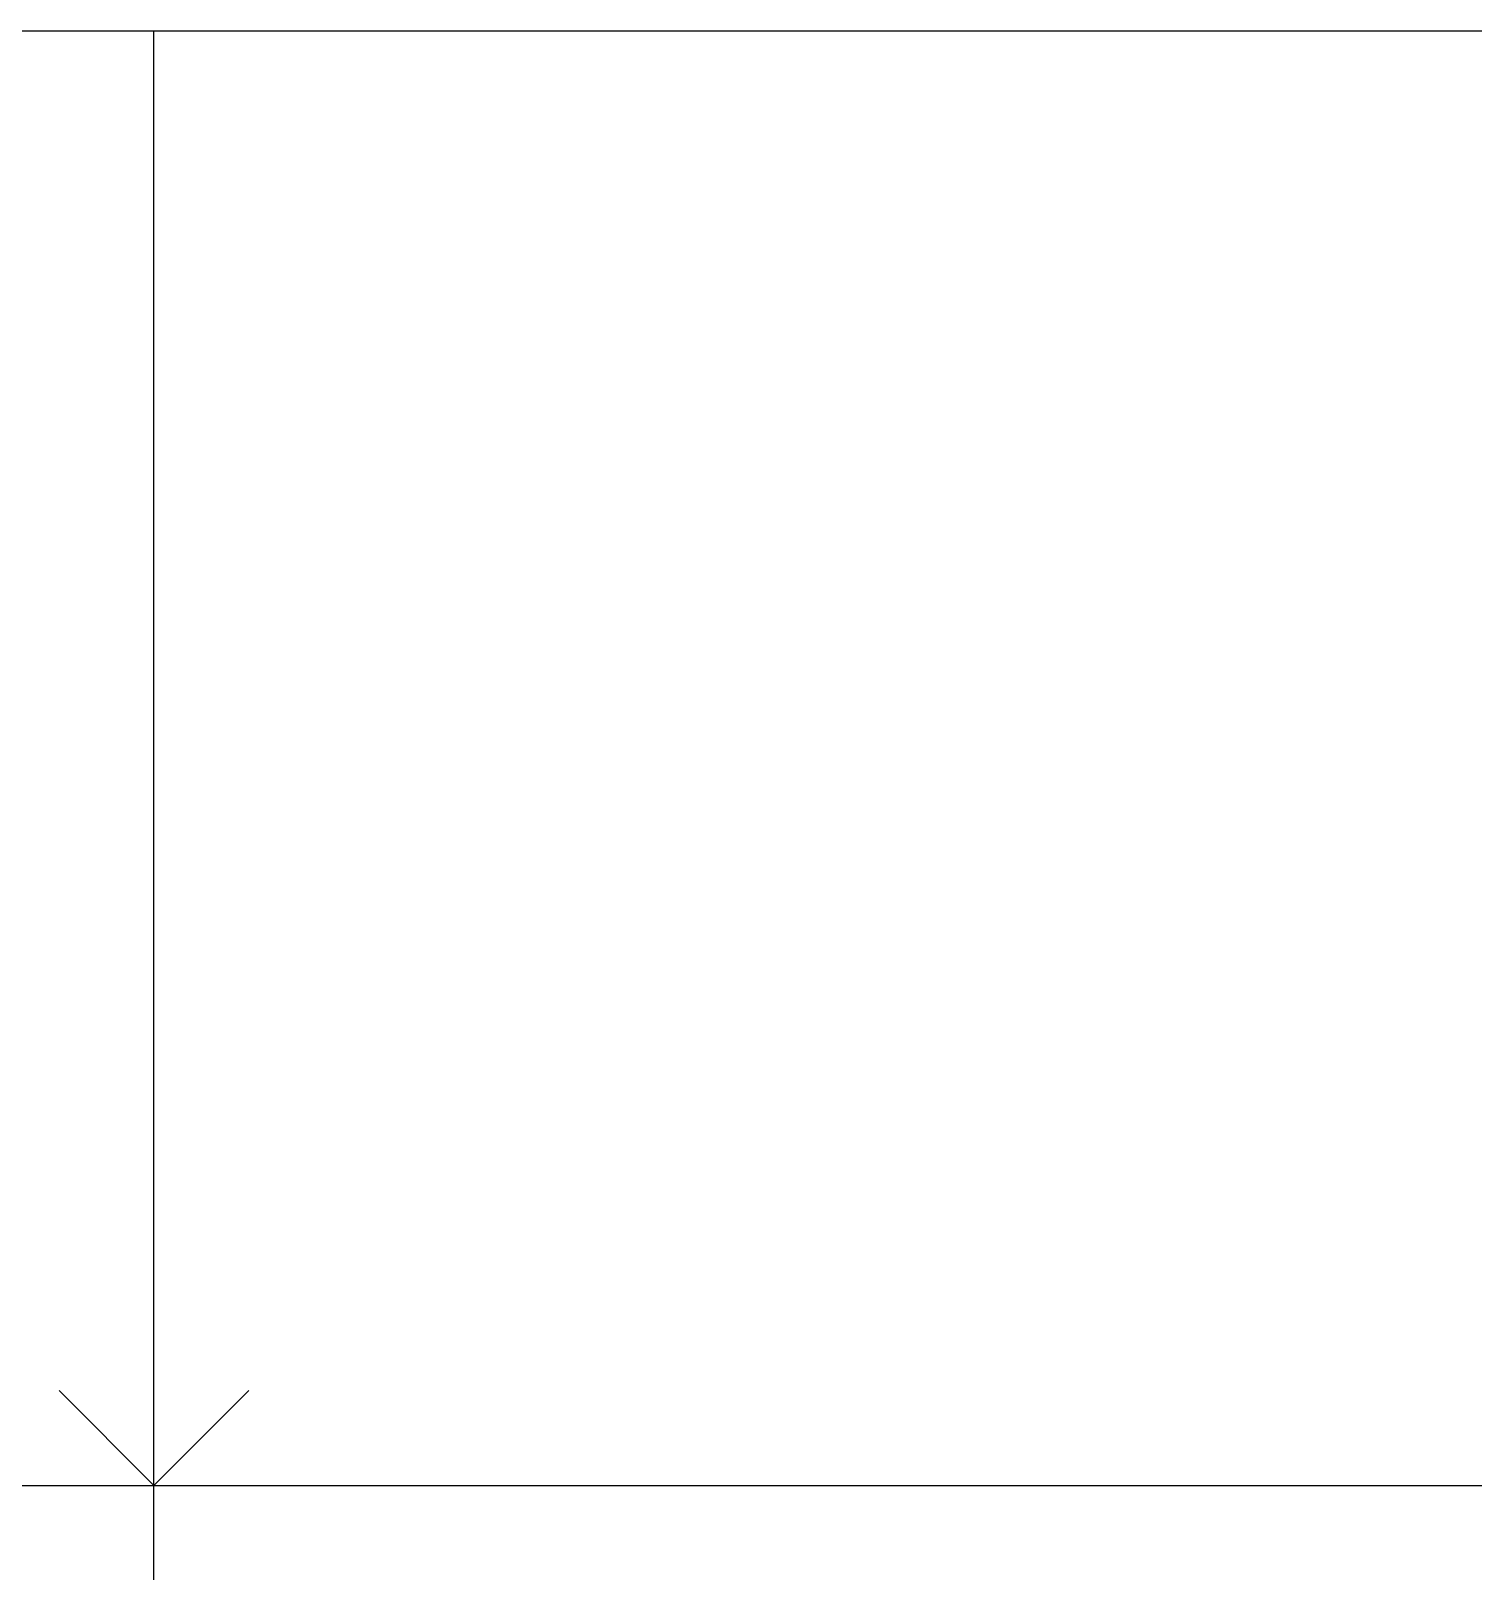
# Model space of a CAD drawing. Header units: inches. Extents: x -16404 to 14624, y -1591 to 16152.
# Drawn here: x -8550.1 to -8458.9, y 7618.6 to 7716 of the extents above; entities that cross this region are included whole.
import ezdxf
from ezdxf import colors
from ezdxf.entities.mleader import LeaderData, LeaderLine
from ezdxf.math import Vec2, Vec3

# ---------------------------------------------------------------- set-up
doc = ezdxf.new("R2010")
doc.units = ezdxf.units.IN
doc.header["$LTSCALE"] = 24
doc.header["$MEASUREMENT"] = 0
doc.linetypes.add('DASHED2', pattern=[0.375, 0.25, -0.125])
doc.layers.get('0').update_dxf_attribs({"linetype": 'CONTINUOUS'})
doc.layers.add('S-ANNO-GRID-NONPLOT', color=251, linetype='CONTINUOUS', plot=False)
doc.layers.add('S-ANNO-NOTE', color=4, linetype='CONTINUOUS')
doc.styles.add('Arial', font='arial.ttf', dxfattribs={"width": 0.85})

# ---------------------------------------------------------------- blocks, each defined once
blk = doc.blocks.new('Se_24x36_DETAILS_GRID')
for p, q in [((0, 23), (7.7674, 23)), ((7.7674, 23), (15.5348, 23)), ((7.7674, 15.3333), (7.7674, 23)), ((7.7674, 15.3333), (8.2674, 15.8333)), ((0, 15.3333), (7.7674, 15.3333)), ((7.7674, 15.3333), (15.5348, 15.3333)), ((7.7674, 7.6667), (7.7674, 15.3333))]:
    blk.add_line(p, q)
at = {"linetype": 'DASHED2', "ltscale": 0.5}
blk.add_line((7.7674, 15.3333), (7.2674, 15.8333), dxfattribs=at)

msp = doc.modelspace()

# ---------------------------------------------------------------- block references
at = {"layer": 'S-ANNO-GRID-NONPLOT', "xscale": 12, "yscale": 12, "zscale": 12}
msp.add_blockref('Se_24x36_DETAILS_GRID', (-8635.5314, 7440), dxfattribs=at)

# ---------------------------------------------------------------- leaders
at = {"layer": 'S-ANNO-NOTE'}
ml = msp.add_multileader_mtext('Standard', dxfattribs=at)
ml.set_content('\\A1;{\\H0.7x;\\S3#8;\\H1.4286x;" STIFFENER PLATE EACH SIDE}', color=4, style='Arial')
ml.set_leader_properties(color=2)
ml.build(insert=Vec2(0, 0))
ml.multileader.update_dxf_attribs({"dogleg_length": 0.125, "arrow_head_size": 0.875, "scale": 8})
ctx = ml.context
ctx.base_point, ctx.scale, ctx.char_height, ctx.arrow_head_size, ctx.landing_gap_size, ctx.plane_origin, ctx.plane_x_axis, ctx.plane_y_axis = Vec3(-8592.73704, 7651.82243), 8, 0.75, 0.875, 0.72, Vec3(-8638.44382, 7952.59742), Vec3(1, 0, 0), Vec3(0, 1, 0)
notes = []
notes.append((ctx, [(0, (1, 1, 0), (-8593.73704, 7651.82243), (1, 0, 0), 1, [(0, [(-8597.84161, 7656.90279)], 0, [])])]))
ctx.mtext.insert, ctx.mtext.text_direction, ctx.mtext.width, ctx.mtext.flow_direction = Vec3(-8592.01704, 7652.20382), Vec3(1, 0, 0), 9.8009078, 5
ml = msp.add_multileader_mtext('Standard', dxfattribs=at)
ml.set_content('\\A1;{\\H0.7x;\\S7#8;}"%%C ERECTION BOLT', color=4, style='Arial')
ml.set_leader_properties(color=2)
ml.build(insert=Vec2(0, 0))
ml.multileader.update_dxf_attribs({"dogleg_length": 0.125, "arrow_head_size": 0.875, "scale": 8})
ctx = ml.context
ctx.base_point, ctx.scale, ctx.char_height, ctx.arrow_head_size, ctx.landing_gap_size, ctx.plane_origin, ctx.plane_x_axis, ctx.plane_y_axis = Vec3(-8592.73704, 7646.82243), 8, 0.75, 0.875, 0.72, Vec3(-8638.44382, 7947.59742), Vec3(1, 0, 0), Vec3(0, 1, 0)
notes.append((ctx, [(0, (1, 1, 0), (-8593.73704, 7646.82243), (1, 0, 0), 1, [(0, [(-8600.24205, 7654.8739)], 0, [])])]))
ctx.mtext.insert, ctx.mtext.text_direction, ctx.mtext.width, ctx.mtext.flow_direction = Vec3(-8592.01704, 7647.21252), Vec3(1, 0, 0), 9.8009078, 5
for ctx, leaders in notes:
    for number, flags, end, landing, length, lines in leaders:
        leader = LeaderData()
        leader.index, (leader.has_last_leader_line, leader.has_dogleg_vector, leader.attachment_direction) = number, flags
        leader.last_leader_point, leader.dogleg_vector, leader.dogleg_length = Vec3(end), Vec3(landing), length
        for number, points, colour, breaks in lines:
            line = LeaderLine()
            line.index, line.vertices, line.color, line.breaks = number, Vec3.list(points), colors.encode_raw_color(colour), breaks
            leader.lines.append(line)
        ctx.leaders.append(leader)

doc.saveas('drawing.dxf')
